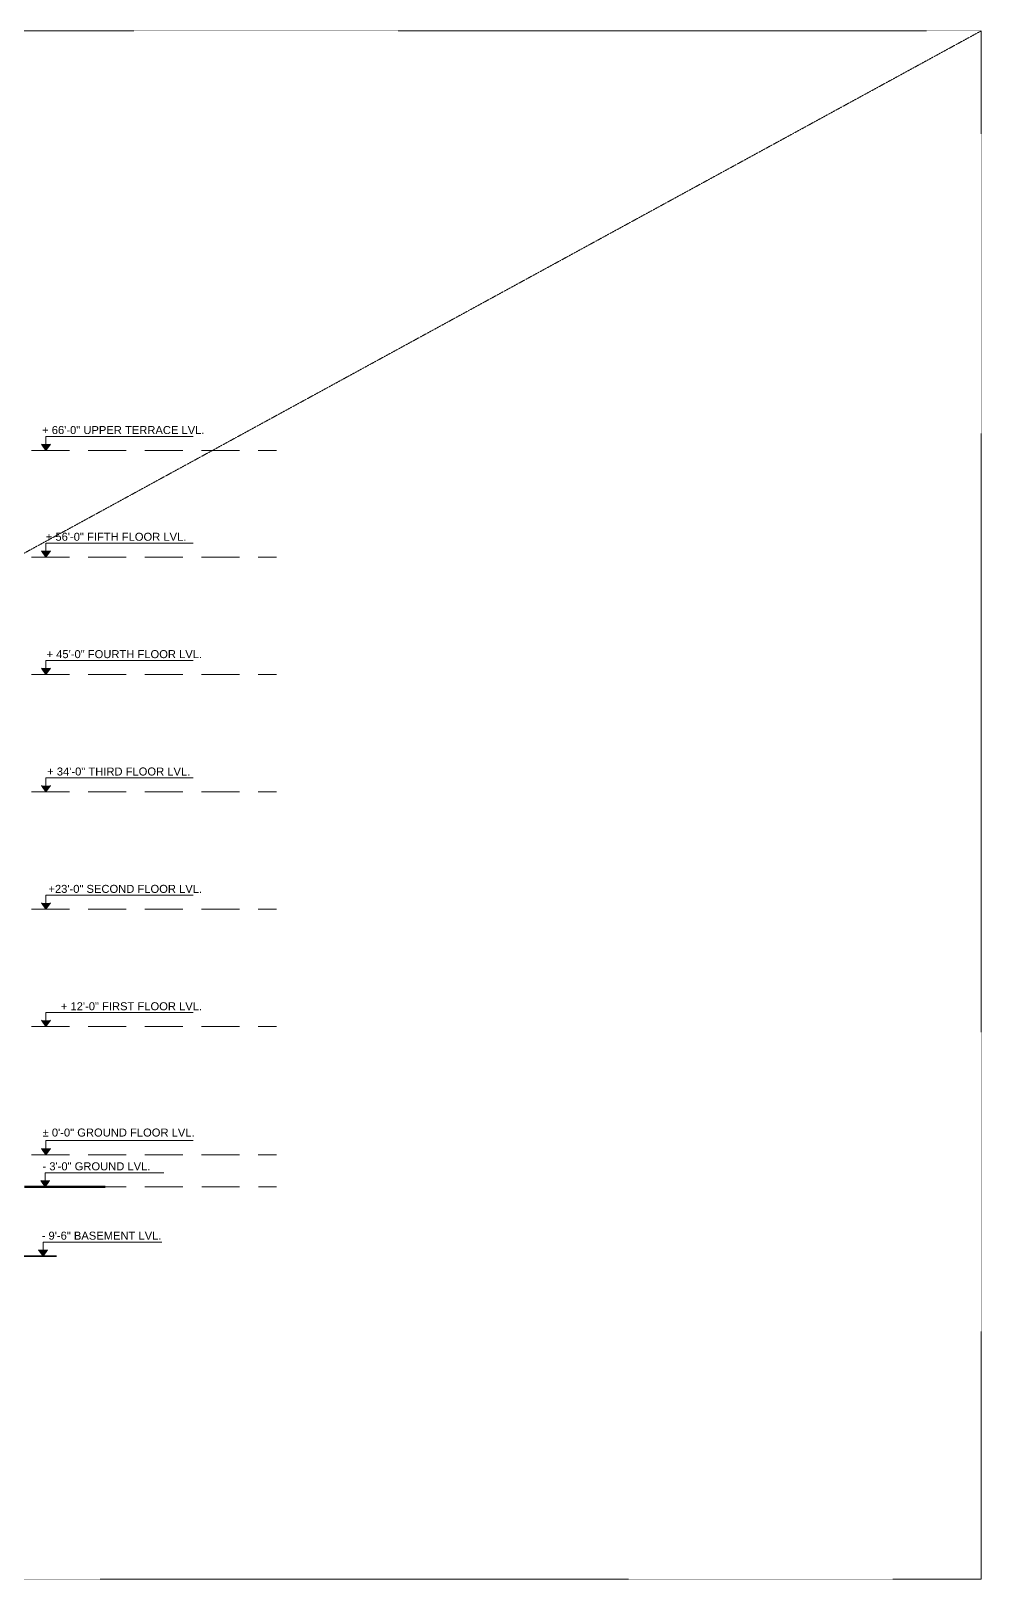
# Model space of a CAD drawing. Header units: inches. Extents: x 10755 to 33653, y -10992 to 10708.
# Drawn here: x 22054 to 23122, y -10992 to -9251 of the extents above; entities that cross this region are included whole.
import ezdxf

# ---------------------------------------------------------------- set-up
doc = ezdxf.new("R2010")
doc.units = ezdxf.units.IN
doc.header["$MEASUREMENT"] = 0
doc.linetypes.add('DASHED', pattern=[0.75, 0.5, -0.25])
doc.linetypes.add('HIDDEN', pattern=[0.375, 0.25, -0.125])
for name, color, linetype, lineweight in [('beam in plan', 241, 'HIDDEN', 20), ('Border line inside', 222, 'Continuous', 50), ('hatch 2', 8, 'Continuous', 13), ('hatch3', 43, 'Continuous', 5), ('title text 1', 113, 'Continuous', 25), ('wall', 1, 'Continuous', 35)]:
    doc.layers.add(name, color=color, linetype=linetype, lineweight=lineweight)
doc.styles.add('Prajwal', font='stylu.ttf', dxfattribs={"height": 9})

msp = doc.modelspace()

# ---------------------------------------------------------------- hatches: boundary and pattern name
at = {"layer": 'hatch 2', "ltscale": 30}
for points in [[(22065.253, -9715.639), (22075.332, -9715.639), (22070.292, -9722.763)], [(22065.253, -9835.639), (22075.332, -9835.639), (22070.292, -9842.763)], [(22065.253, -9967.639), (22075.332, -9967.639), (22070.292, -9974.763)], [(22065.253, -10099.639), (22075.332, -10099.639), (22070.292, -10106.763)], [(22065.253, -10231.639), (22075.332, -10231.639), (22070.292, -10238.763)], [(22065.253, -10363.639), (22075.332, -10363.639), (22070.292, -10370.763)], [(22065.253, -10507.639), (22075.331, -10507.639), (22070.292, -10514.763)], [(22064.42, -10543.639), (22074.498, -10543.639), (22069.459, -10550.763)], [(22062.029, -10621.639), (22072.108, -10621.639), (22067.069, -10628.763)]]:
    msp.add_hatch(color=256, dxfattribs=at).paths.add_polyline_path(points)

# ---------------------------------------------------------------- linework, layer by layer
at = {"layer": 'beam in plan'}
msp.add_line((23121.891, -9251.054), (19932.125, -10991.994), dxfattribs=at)
msp.add_lwpolyline([(19932.125, -9251.054), (23121.891, -9251.054), (23121.891, -10991.994), (19932.125, -10991.994)], close=True, dxfattribs=at)
at = {"layer": 'Border line inside', "ltscale": 30}
msp.add_line((22046.128, -10550.763), (22136.99, -10550.763), dxfattribs=at)
at = {"layer": 'hatch 2', "ltscale": 30}
for p, q in [((22070.292, -9707.001), (22235.99, -9707.001)), ((22070.292, -9722.763), (22070.292, -9707.001)), ((22070.292, -9722.763), (22065.253, -9715.639)), ((22070.292, -9722.763), (22075.332, -9715.639)), ((22070.292, -9842.763), (22065.253, -9835.639)), ((22070.292, -9827.001), (22235.99, -9827.001)), ((22070.292, -9842.763), (22070.292, -9827.001)), ((22070.292, -9842.763), (22075.332, -9835.639)), ((22070.292, -9974.763), (22065.253, -9967.639)), ((22070.292, -9959.001), (22235.99, -9959.001)), ((22070.292, -9974.763), (22070.292, -9959.001)), ((22070.292, -9974.763), (22075.332, -9967.639)), ((22070.292, -10091.001), (22235.99, -10091.001)), ((22070.292, -10106.763), (22070.292, -10091.001)), ((22057.975, -10106.763), (22082.61, -10106.763)), ((22058.005, -10106.763), (22082.64, -10106.763)), ((22070.292, -10106.763), (22065.253, -10099.639)), ((22070.292, -10106.763), (22075.332, -10099.639)), ((22070.292, -10238.763), (22065.253, -10231.639)), ((22070.292, -10223.001), (22235.99, -10223.001)), ((22070.292, -10238.763), (22070.292, -10223.001)), ((22070.292, -10238.763), (22075.332, -10231.639)), ((22057.975, -10238.763), (22082.61, -10238.763)), ((22058.005, -10238.763), (22082.64, -10238.763)), ((22070.292, -10370.763), (22070.292, -10355.001)), ((22070.292, -10355.001), (22235.99, -10355.001)), ((22057.975, -10370.763), (22082.61, -10370.763)), ((22058.005, -10370.763), (22082.64, -10370.763)), ((22070.292, -10370.763), (22065.253, -10363.639)), ((22070.292, -10370.763), (22075.332, -10363.639)), ((22057.975, -10514.763), (22082.61, -10514.763)), ((22070.292, -10514.763), (22065.253, -10507.639)), ((22070.292, -10514.763), (22070.292, -10499.001)), ((22070.292, -10499.001), (22235.99, -10499.001)), ((22070.292, -10514.763), (22075.331, -10507.639)), ((22069.459, -10550.763), (22064.42, -10543.639)), ((22069.459, -10550.763), (22069.459, -10535.001)), ((22069.459, -10535.001), (22203.003, -10535.001)), ((22069.459, -10550.763), (22074.498, -10543.639)), ((22067.069, -10628.763), (22067.069, -10613.001)), ((22067.069, -10613.001), (22200.613, -10613.001)), ((22067.069, -10628.763), (22062.029, -10621.639)), ((22067.069, -10628.763), (22072.108, -10621.639))]:
    msp.add_line(p, q, dxfattribs=at)
at = {"layer": 'hatch3', "linetype": 'DASHED', "lineweight": 0, "ltscale": 85}
for p, q in [((20587.918, -9722.763), (22329.789, -9722.763)), ((20587.918, -9842.763), (22329.789, -9842.763)), ((20587.918, -9974.763), (22329.789, -9974.763)), ((20587.918, -10106.763), (22329.789, -10106.763)), ((20587.918, -10238.763), (22329.789, -10238.763)), ((20587.918, -10370.763), (22329.789, -10370.763)), ((20587.918, -10514.763), (22329.789, -10514.763)), ((20587.975, -10550.763), (22329.789, -10550.763))]:
    msp.add_line(p, q, dxfattribs=at)
at = {"layer": 'wall', "linetype": 'Continuous', "ltscale": 30}
msp.add_line((20807.459, -10628.763), (22082.409, -10628.763), dxfattribs=at)

# ---------------------------------------------------------------- texts
at = {"layer": 'title text 1', "char_height": 9, "width": 288.36124, "attachment_point": 3, "style": 'Prajwal'}
for s, insert in [('\\pi-42.13;{\\fArial|b0|i0|c0|p34;+ 66\'-0" UPPER TERRACE LVL.}', (22248.652, -9695.355)), ('\\pi-42.13;{\\fArial|b0|i0|c0|p34;+ 56\'-0" FIFTH FLOOR LVL.}', (22228.28, -9815.355)), ('\\pi-42.13;{\\fArial|b0|i0|c0|p34;+ 45\'-0" FOURTH FLOOR LVL.}', (22245.925, -9947.355)), ('\\pi-42.13;{\\fArial|b0|i0|c0|p34;+ 34\'-0" THIRD FLOOR LVL.}', (22232.654, -10079.355)), ('\\pi-42.13;{\\fArial|b0|i0|c0|p34;+23\'-0" SECOND FLOOR LVL.}', (22245.925, -10211.355)), ('\\pi-42.13;{\\fArial|b0|i0|c0|p34;+ 12\'-0" FIRST FLOOR LVL.}', (22245.925, -10343.355)), ('\\pi-42.13;{\\fArial|b0|i0|c0|p34;%%P 0\'-0" GROUND FLOOR LVL.}', (22237.564, -10485.369)), ('\\pi-42.13;{\\fArial|b0|i0|c0|p34;- 3\'-0" GROUND LVL.}', (22187.891, -10523.355)), ('\\pi-42.13;{\\fArial|b0|i0|c0|p34;- 9\'-6" BASEMENT LVL.}', (22200.288, -10601.355))]:
    msp.add_mtext(s, dxfattribs=dict(at, insert=insert))

doc.saveas('drawing.dxf')
